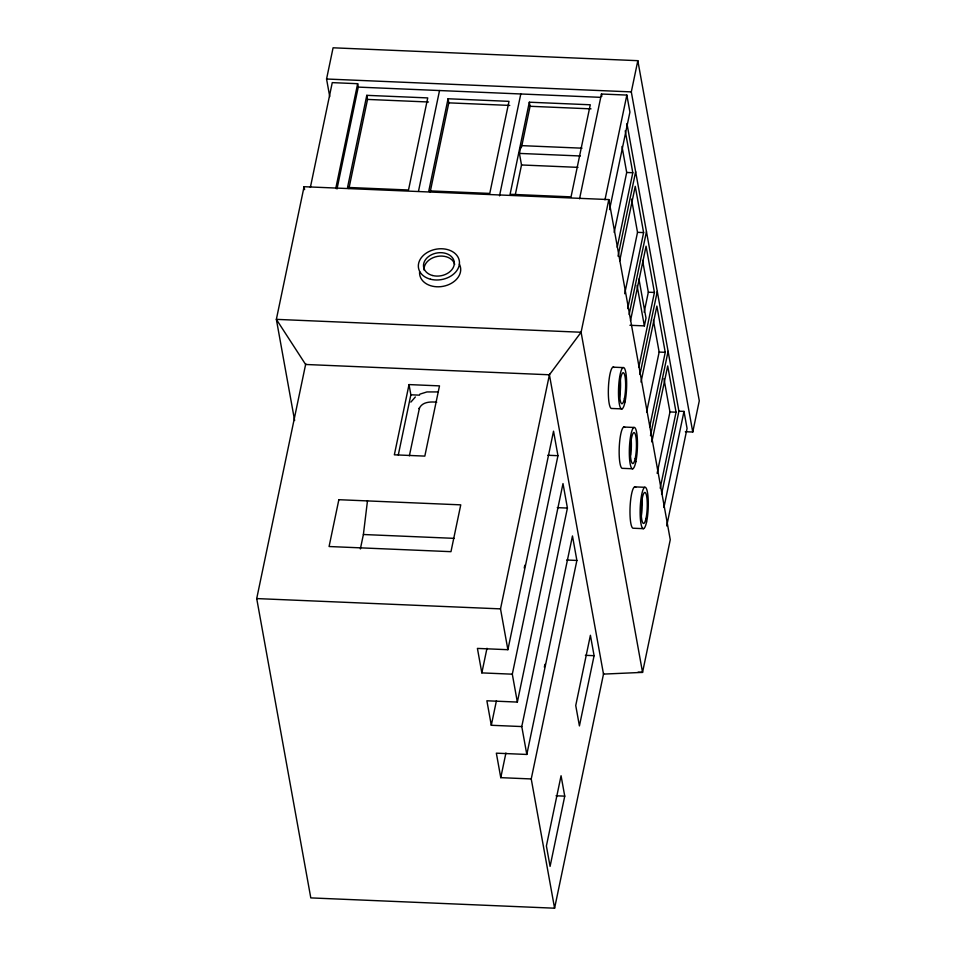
<?xml version="1.0" encoding="UTF-8"?>
<svg xmlns="http://www.w3.org/2000/svg" width="956" height="956" viewBox="0 0 956 956"><rect width="100%" height="100%" fill="white"/><g stroke="black" fill="none" stroke-linecap="round" stroke-linejoin="round"><path stroke-width="1.43" d="M360.364 548.971L363.388 534.512L367.498 500.621M608.817 199.577L581.093 332.246L549.413 374.776L603.499 674.1L642.552 672.379L670.264 539.722L608.817 199.577L304.068 186.707L276.356 319.364L294.627 420.52M329.736 96.604L326.558 79.013L333.082 47.8L637.831 60.682L699.29 400.815L692.765 432.028L685.332 431.718M310.365 187.412L332.258 82.634L357.652 83.698L358.261 87.104L336.99 188.977M335.759 188.487L357.652 83.698M603.642 673.383L554.588 908.2L310.796 897.899L256.71 598.576L305.765 363.758M366.793 95.337L347.554 187.424L408.511 189.993L427.738 97.918L366.793 95.337L367.534 99.424L348.904 188.583M418.561 190.949L439.533 90.533M448.065 98.767L428.826 190.853L489.771 193.423L509.01 101.348L448.065 98.767L448.794 102.854L430.176 192.013M409.025 384.587L394.35 454.817L424.823 456.108L439.497 385.877L409.025 384.587L410.865 394.792L398.294 454.984M409.371 455.809L419.469 407.937L419.122 408.69C422.062 401.986 429.626 401.556 436.749 402.201M499.522 195.837L520.793 93.975M529.325 102.208L510.086 194.283L571.043 196.864L590.27 104.778L529.325 102.208L530.066 106.283L521.725 146.22M515.236 195.012L521.51 164.97L519.419 153.414L521.056 145.611L582.001 148.18M579.563 198.788L601.444 94.011L626.849 95.074L629.92 112.091L609.546 209.591M554.588 908.2L531.237 778.949L500.765 777.658L496.343 753.173L526.816 754.451L521.773 726.56L491.3 725.281L486.879 700.784L517.351 702.074L512.308 674.183L481.836 672.893L486.986 648.264M481.836 672.893L477.414 648.407L507.887 649.698L500.514 608.876L549.569 374.059M491.3 725.281L496.451 700.64M524.235 568.055L524.832 565.211M507.887 649.698L553.536 431.192L557.957 455.689L512.308 674.183M604.957 199.852L626.849 95.074M692.765 432.028L631.307 91.896L637.831 60.682M614.182 232.404L626.694 172.474L621.998 146.459M500.765 777.658L505.915 753.017M517.351 702.074L563 483.581L567.422 508.066L521.773 726.56M617.218 247.281L632.8 172.737L625.224 130.817M618.018 256.136L635.656 171.733M619.679 260.88L635.25 186.336L643.615 232.595L627.733 308.609M544.346 667.145L544.944 664.301M526.816 754.451L572.465 535.957L576.886 560.443L531.237 778.949M624.686 293.731L637.521 232.344L631.51 199.099M629.144 314.548L646.471 231.603M630.494 320.75L646.065 246.206L654.43 292.464L638.859 367.008M644.153 312.242L648.335 292.201L642.587 260.402M629.944 325.279L644.368 325.888L646.005 318.085L638.943 279.056M639.958 374.417L657.286 291.461M641.01 382.077L656.88 306.075L665.245 352.334L649.674 426.866M564.745 796.145L550.082 866.387L546.39 845.976L561.064 775.746L564.745 796.145L556.045 795.786M594.094 655.685L579.42 725.915L575.739 705.516L590.402 635.274L594.094 655.685L585.383 655.314M646.626 412L659.15 352.071L653.402 320.272M650.474 435.733L668.101 351.33M651.825 441.935L667.706 365.933L676.059 412.191L660.178 488.193M657.142 473.328L669.965 411.94L663.954 378.684M661.588 494.144L678.915 411.188L626.945 123.551M663.93 507.457L683.994 411.403L678.915 411.188M666.702 525.92L687.065 428.419L683.994 411.403M410.853 402.118L415.346 396.979M419.827 394.159L426.938 391.936L438.242 391.924M326.558 79.013L631.307 91.896M358.261 87.104L600.583 97.345M367.534 99.424L428.479 101.993M448.794 102.854L509.751 105.423M530.066 106.283L591.011 108.864M519.419 153.414L580.376 155.983M521.51 164.97L577.998 167.36M626.694 172.474L632.8 172.737M637.521 232.344L643.615 232.595M648.335 292.201L654.43 292.464M659.15 352.071L665.245 352.334M612.987 367.164L623.145 367.594M549.413 374.776L305.621 364.475L276.356 319.364L581.093 332.246L642.552 672.379L638.094 672.188M410.865 394.792L419.576 395.151M622.009 408.905L611.852 408.475A20.721 3.991 -87.6 0 1 608.482 386.523A20.721 3.991 -87.6 0 1 614.015 367.498M669.965 411.94L676.059 412.191M623.802 427.033L633.959 427.463M547.8 455.259L557.957 455.689M632.824 468.775L622.667 468.344A20.721 3.991 -87.6 0 1 619.297 446.392A20.721 3.991 -87.6 0 1 624.83 427.368M634.712 486.867L644.87 487.297M557.264 507.636L567.422 508.066M643.543 528.668L633.386 528.238A20.721 3.991 -87.6 0 1 630.147 505.772A20.721 3.991 -87.6 0 1 635.74 487.333M363.388 534.512L454.064 538.348M566.729 560.025L576.886 560.443M256.71 598.576L500.514 608.876M637.055 285.414L644.368 325.888M601.444 94.011L601.862 96.269M521.056 145.611L521.426 147.642M304.068 186.707L304.594 189.635M459.358 264.119A20.721 15.439 -10.2 0 1 443.13 286.322A20.721 15.439 -10.2 0 1 419.612 271.683M642.002 499.474A15.547 2.999 -87.6 0 1 640.902 518.307M631.187 439.605A15.547 2.999 -87.6 0 1 630.673 455.128M424.165 270.178A15.547 11.58 -10.2 0 1 437.274 256.423A15.547 11.58 -10.2 0 1 454.674 264.382M620.097 377.262A15.547 2.999 -87.6 0 1 619.345 398.234M338.854 499.701L329.079 546.521L450.969 551.672L460.756 504.852L338.854 499.701M645.981 518.522A15.547 2.999 -87.6 0 0 645.491 492.83A15.547 2.999 -87.6 0 0 641.165 512.583A15.547 2.999 -87.6 0 0 645.981 518.522M635.848 461.724A20.721 3.991 -87.6 0 0 634.987 427.798A20.721 3.991 -87.6 0 0 629.347 454.829A20.721 3.991 -87.6 0 0 635.848 461.724M646.591 521.94A20.721 3.991 -87.6 0 0 645.898 487.763A20.721 3.991 -87.6 0 0 640.15 514.232A20.721 3.991 -87.6 0 0 646.591 521.94M635.166 458.653A15.547 2.999 -87.6 0 0 634.676 432.972A15.547 2.999 -87.6 0 0 630.351 452.726A15.547 2.999 -87.6 0 0 635.166 458.653M430.499 279.224A20.721 15.439 -10.2 0 0 459.37 261.167A20.721 15.439 -10.2 0 0 426.842 252.731A20.721 15.439 -10.2 0 0 430.499 279.224M432.602 275.519A15.547 11.58 -10.2 0 0 454.255 261.968A15.547 11.58 -10.2 0 0 429.865 255.646A15.547 11.58 -10.2 0 0 432.602 275.519M625.033 401.855A20.721 3.991 -87.6 0 0 624.172 367.929A20.721 3.991 -87.6 0 0 618.52 394.959A20.721 3.991 -87.6 0 0 625.033 401.855M624.423 398.449A15.547 2.999 -87.6 0 0 623.778 373.007A15.547 2.999 -87.6 0 0 619.536 393.286A15.547 2.999 -87.6 0 0 624.423 398.449"/></g></svg>
